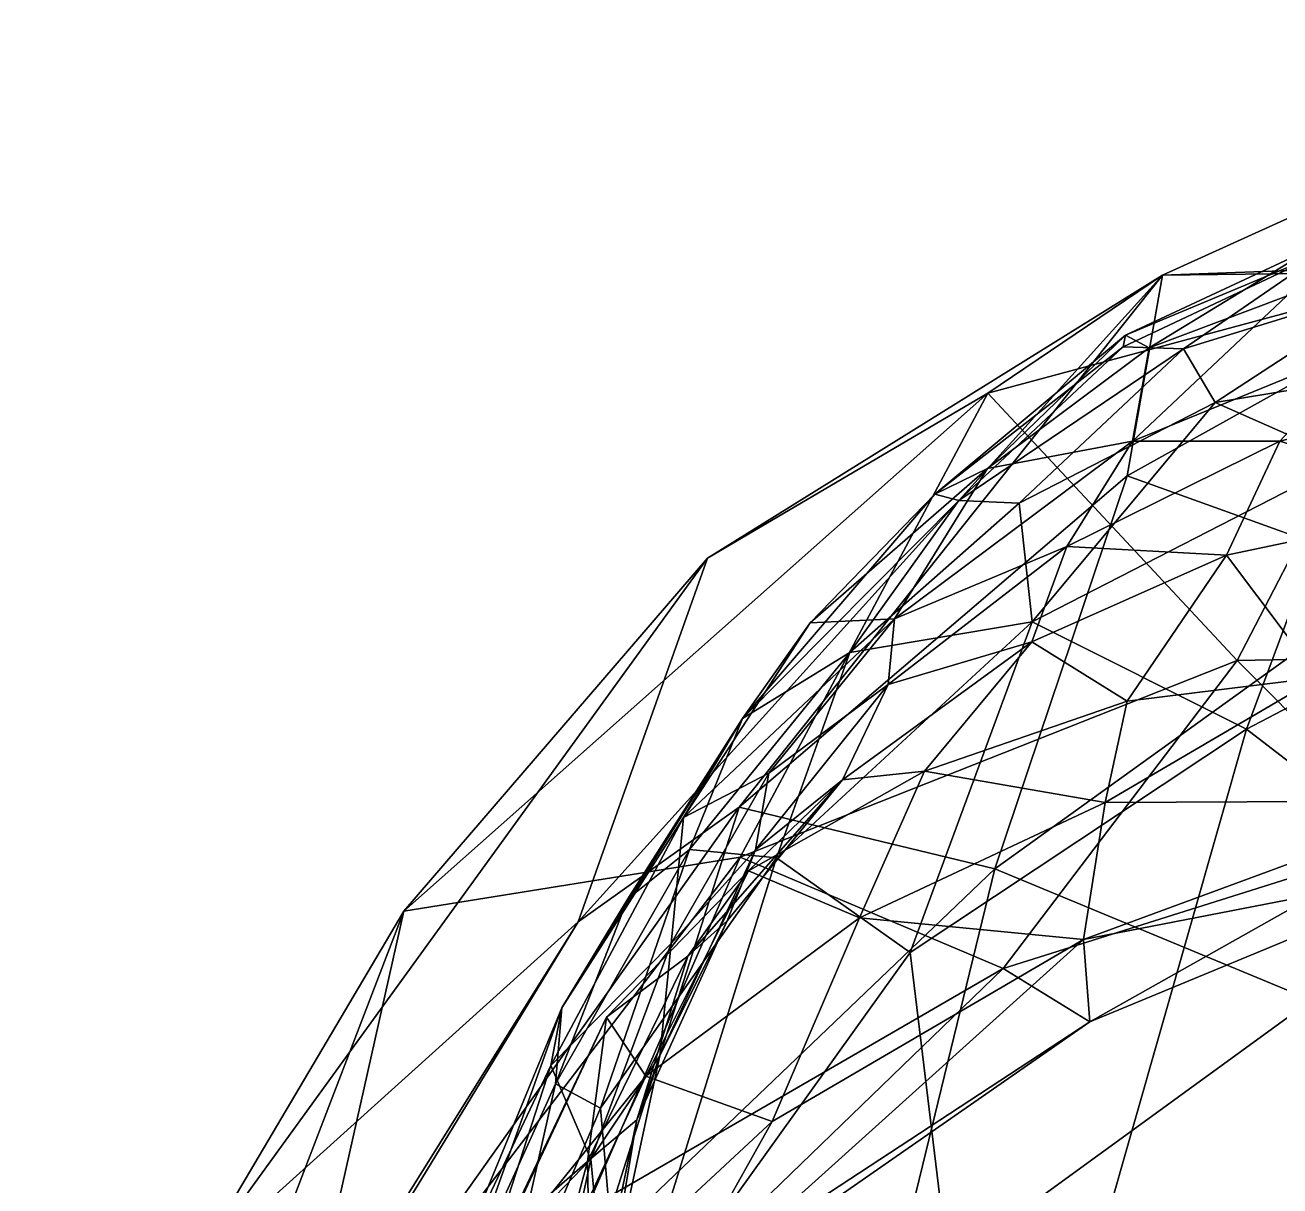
# Model space of a CAD drawing. Extents: x -1.56 to 1.56, y -5.64 to 3.99.
# Drawn here: x -1.2829 to -0.8908, y 2.8503 to 3.2131 of the extents above; entities that cross this region are included whole.
import ezdxf

# ---------------------------------------------------------------- set-up
doc = ezdxf.new("R2010")
doc.units = 0
doc.layers.add('MAMMOTH$LWO', color=1, linetype='CONTINUOUS')

msp = doc.modelspace()

# ---------------------------------------------------------------- linework, layer by layer
at = {"layer": 'MAMMOTH$LWO'}
for points in [[(-0.9275, 3.13487, 3.71249), (-0.75506, 3.21307, 3.55454), (-0.84104, 3.136, 3.24747)], [(-0.75506, 3.21307, 3.55454), (-0.9275, 3.13487, 3.71249), (-0.81886, 3.13887, 4.01638)], [(-0.92093, 3.11191, 0.08622), (-0.93977, 3.11252, 0.1138), (-0.87694, 3.14211, 0.12081)], [(-0.93898, 3.11613, 0.15898), (-0.87694, 3.14211, 0.12081), (-0.93977, 3.11252, 0.1138)], [(-0.87982, 3.1438, 0.18789), (-0.87694, 3.14211, 0.12081), (-0.93898, 3.11613, 0.15898)], [(-0.93166, 3.1122, 0.25289), (-0.87982, 3.1438, 0.18789), (-0.93898, 3.11613, 0.15898)], [(-0.88865, 3.12833, 0.28364), (-0.87982, 3.1438, 0.18789), (-0.93166, 3.1122, 0.25289)], [(-0.92093, 3.11191, 0.08622), (-0.87694, 3.14211, 0.12081), (-0.85369, 3.13254, 0.07868)], [(-0.93849, 3.0722, 4.04775), (-0.81886, 3.13887, 4.01638), (-0.9275, 3.13487, 3.71249)], [(-0.8522, 3.04119, 4.17789), (-0.81886, 3.13887, 4.01638), (-0.93849, 3.0722, 4.04775)], [(-1.06962, 3.0465, 3.56354), (-1.11006, 2.93283, 3.82009), (-0.9275, 3.13487, 3.71249)], [(-1.05978, 2.9686, 4.04676), (-0.9275, 3.13487, 3.71249), (-1.11006, 2.93283, 3.82009)], [(-0.9275, 3.13487, 3.71249), (-0.98206, 3.09806, 3.30668), (-1.06962, 3.0465, 3.56354)], [(-1.05978, 2.9686, 4.04676), (-0.93849, 3.0722, 4.04775), (-0.9275, 3.13487, 3.71249)], [(-0.98206, 3.09806, 3.30668), (-0.84104, 3.136, 3.24747), (-0.90412, 3.01449, 2.82611)], [(-0.84104, 3.136, 3.24747), (-0.98206, 3.09806, 3.30668), (-0.9275, 3.13487, 3.71249)], [(-0.75221, 3.01727, 2.77108), (-0.90412, 3.01449, 2.82611), (-0.84104, 3.136, 3.24747)], [(-0.91102, 3.0951, 0.05952), (-0.92093, 3.11191, 0.08622), (-0.85369, 3.13254, 0.07868)], [(-0.91102, 3.0951, 0.05952), (-0.85369, 3.13254, 0.07868), (-0.82373, 3.10946, 0.04764)], [(-0.93683, 3.08306, 0.38948), (-0.88865, 3.12833, 0.28364), (-0.93166, 3.1122, 0.25289)], [(-0.86277, 3.11331, 0.38704), (-0.88865, 3.12833, 0.28364), (-0.93683, 3.08306, 0.38948)], [(-0.99858, 3.06646, 0.14422), (-0.93898, 3.11613, 0.15898), (-0.93977, 3.11252, 0.1138)], [(-0.93898, 3.11613, 0.15898), (-0.99858, 3.06646, 0.14422), (-0.98216, 3.07449, 0.23632)], [(-0.98216, 3.07449, 0.23632), (-0.93166, 3.1122, 0.25289), (-0.93898, 3.11613, 0.15898)], [(-0.99109, 3.06454, 0.10105), (-0.99858, 3.06646, 0.14422), (-0.93977, 3.11252, 0.1138)], [(-0.99109, 3.06454, 0.10105), (-0.93977, 3.11252, 0.1138), (-0.92093, 3.11191, 0.08622)], [(-0.99109, 3.06454, 0.10105), (-0.92093, 3.11191, 0.08622), (-0.97227, 3.06367, 0.07442)], [(-0.98216, 3.07449, 0.23632), (-0.93683, 3.08306, 0.38948), (-0.93166, 3.1122, 0.25289)], [(-0.97227, 3.06367, 0.07442), (-0.92093, 3.11191, 0.08622), (-0.91102, 3.0951, 0.05952)], [(-0.93683, 3.08306, 0.38948), (-0.89079, 3.08305, 0.51702), (-0.86277, 3.11331, 0.38704)], [(-0.89079, 3.08305, 0.51702), (-0.81258, 3.10236, 0.50406), (-0.86277, 3.11331, 0.38704)], [(-0.86999, 3.07704, 0.03697), (-0.91102, 3.0951, 0.05952), (-0.82373, 3.10946, 0.04764)], [(-0.81258, 3.10236, 0.50406), (-0.89079, 3.08305, 0.51702), (-0.82937, 3.06382, 0.81193)], [(-1.05949, 2.95306, 2.91411), (-1.16457, 2.93617, 3.19083), (-0.98206, 3.09806, 3.30668)], [(-1.06962, 3.0465, 3.56354), (-0.98206, 3.09806, 3.30668), (-1.16457, 2.93617, 3.19083)], [(-0.98206, 3.09806, 3.30668), (-0.90412, 3.01449, 2.82611), (-1.05949, 2.95306, 2.91411)], [(-0.96821, 3.0266, 0.05179), (-0.97227, 3.06367, 0.07442), (-0.91102, 3.0951, 0.05952)], [(-0.96821, 3.0266, 0.05179), (-0.91102, 3.0951, 0.05952), (-0.86999, 3.07704, 0.03697)], [(-1.01121, 3.0275, 0.38705), (-0.95736, 3.05007, 0.52956), (-0.93683, 3.08306, 0.38948)], [(-0.93683, 3.08306, 0.38948), (-0.98216, 3.07449, 0.23632), (-1.01121, 3.0275, 0.38705)], [(-0.95736, 3.05007, 0.52956), (-0.89079, 3.08305, 0.51702), (-0.93683, 3.08306, 0.38948)], [(-0.89079, 3.08305, 0.51702), (-0.95736, 3.05007, 0.52956), (-0.9075, 3.04741, 0.75301)], [(-0.89079, 3.08305, 0.51702), (-0.9075, 3.04741, 0.75301), (-0.82937, 3.06382, 0.81193)], [(-0.90124, 2.99305, 0.02447), (-0.96821, 3.0266, 0.05179), (-0.86999, 3.07704, 0.03697)], [(-0.90124, 2.99305, 0.02447), (-0.86999, 3.07704, 0.03697), (-0.7749, 3.05906, 0.01926)], [(-0.97985, 2.94936, 4.21851), (-0.93849, 3.0722, 4.04775), (-1.05978, 2.9686, 4.04676)], [(-1.03753, 3.02624, 0.20036), (-0.98216, 3.07449, 0.23632), (-0.99858, 3.06646, 0.14422)], [(-0.98216, 3.07449, 0.23632), (-1.03753, 3.02624, 0.20036), (-1.01121, 3.0275, 0.38705)], [(-0.97985, 2.94936, 4.21851), (-0.8522, 3.04119, 4.17789), (-0.93849, 3.0722, 4.04775)], [(-1.05869, 2.99636, 0.13174), (-1.03753, 3.02624, 0.20036), (-0.99858, 3.06646, 0.14422)], [(-1.05869, 2.99636, 0.13174), (-0.99858, 3.06646, 0.14422), (-0.99109, 3.06454, 0.10105)], [(-0.99109, 3.06454, 0.10105), (-1.0252, 3.01704, 0.08149), (-1.05869, 2.99636, 0.13174)], [(-0.97227, 3.06367, 0.07442), (-1.0252, 3.01704, 0.08149), (-0.99109, 3.06454, 0.10105)], [(-0.96821, 3.0266, 0.05179), (-1.0252, 3.01704, 0.08149), (-0.97227, 3.06367, 0.07442)], [(-0.82937, 3.06382, 0.81193), (-0.9075, 3.04741, 0.75301), (-0.87868, 3.00916, 1.28359)], [(-0.7749, 3.05906, 0.01926), (-0.7749, 2.89579, 0.01926), (-0.90124, 2.99305, 0.02447)], [(-0.95736, 3.05007, 0.52956), (-1.01317, 3.00697, 0.54699), (-0.96832, 3.0203, 0.75645)], [(-1.01317, 3.00697, 0.54699), (-0.95736, 3.05007, 0.52956), (-1.01121, 3.0275, 0.38705)], [(-0.95736, 3.05007, 0.52956), (-0.96832, 3.0203, 0.75645), (-0.9075, 3.04741, 0.75301)], [(-0.9075, 3.04741, 0.75301), (-0.96832, 3.0203, 0.75645), (-0.93852, 3.00175, 1.20387)], [(-0.9075, 3.04741, 0.75301), (-0.93852, 3.00175, 1.20387), (-0.87868, 3.00916, 1.28359)], [(-1.16457, 2.93617, 3.19083), (-1.23108, 2.82379, 3.36276), (-1.06962, 3.0465, 3.56354)], [(-1.11006, 2.93283, 3.82009), (-1.06962, 3.0465, 3.56354), (-1.23108, 2.82379, 3.36276)], [(-0.8809, 2.90832, 4.3327), (-0.8522, 3.04119, 4.17789), (-0.97985, 2.94936, 4.21851)], [(-1.01121, 3.0275, 0.38705), (-1.03753, 3.02624, 0.20036), (-1.07714, 2.96539, 0.25227)], [(-1.01121, 3.0275, 0.38705), (-1.07714, 2.96539, 0.25227), (-1.05049, 2.97924, 0.43487)], [(-1.03753, 3.02624, 0.20036), (-1.05869, 2.99636, 0.13174), (-1.07714, 2.96539, 0.25227)], [(-1.05049, 2.97924, 0.43487), (-1.01317, 3.00697, 0.54699), (-1.01121, 3.0275, 0.38705)], [(-0.96821, 3.0266, 0.05179), (-1.00627, 2.92323, 0.03635), (-1.04812, 2.95277, 0.05851)], [(-0.96821, 3.0266, 0.05179), (-1.04812, 2.95277, 0.05851), (-1.0252, 3.01704, 0.08149)], [(-0.96821, 3.0266, 0.05179), (-0.90124, 2.99305, 0.02447), (-1.00627, 2.92323, 0.03635)], [(-0.96832, 3.0203, 0.75645), (-1.02748, 2.9772, 0.80014), (-1.00188, 2.97995, 1.21189)], [(-1.01317, 3.00697, 0.54699), (-1.02748, 2.9772, 0.80014), (-0.96832, 3.0203, 0.75645)], [(-0.96832, 3.0203, 0.75645), (-1.00188, 2.97995, 1.21189), (-0.93852, 3.00175, 1.20387)], [(-1.0252, 3.01704, 0.08149), (-1.04812, 2.95277, 0.05851), (-1.07524, 2.9554, 0.09002)], [(-1.0252, 3.01704, 0.08149), (-1.07524, 2.9554, 0.09002), (-1.05869, 2.99636, 0.13174)], [(-0.90412, 3.01449, 2.82611), (-0.75221, 3.01727, 2.77108), (-0.84864, 2.95875, 2.35756)], [(-0.97721, 2.91822, 2.47423), (-1.05949, 2.95306, 2.91411), (-0.90412, 3.01449, 2.82611)], [(-0.90412, 3.01449, 2.82611), (-0.84864, 2.95875, 2.35756), (-0.97721, 2.91822, 2.47423)], [(-0.94535, 2.97006, 1.45146), (-0.87868, 3.00916, 1.28359), (-0.93852, 3.00175, 1.20387)], [(-0.87868, 3.00916, 1.28359), (-0.94535, 2.97006, 1.45146), (-0.83457, 2.97059, 1.7183)], [(-1.01317, 3.00697, 0.54699), (-1.05468, 2.95532, 0.56503), (-1.02748, 2.9772, 0.80014)], [(-1.01317, 3.00697, 0.54699), (-1.05049, 2.97924, 0.43487), (-1.05468, 2.95532, 0.56503)], [(-0.93852, 3.00175, 1.20387), (-1.00188, 2.97995, 1.21189), (-0.94535, 2.97006, 1.45146)], [(-1.07714, 2.96539, 0.25227), (-1.05869, 2.99636, 0.13174), (-1.1152, 2.90597, 0.14922)], [(-1.09458, 2.94, 0.11541), (-1.1152, 2.90597, 0.14922), (-1.05869, 2.99636, 0.13174)], [(-1.07524, 2.9554, 0.09002), (-1.09458, 2.94, 0.11541), (-1.05869, 2.99636, 0.13174)], [(-0.90124, 2.99305, 0.02447), (-0.98094, 2.71366, 0.0218), (-1.00627, 2.92323, 0.03635)], [(-0.7749, 2.89579, 0.01926), (-0.98094, 2.71366, 0.0218), (-0.90124, 2.99305, 0.02447)], [(-1.08105, 2.92608, 0.44267), (-1.05468, 2.95532, 0.56503), (-1.05049, 2.97924, 0.43487)], [(-1.05049, 2.97924, 0.43487), (-1.07714, 2.96539, 0.25227), (-1.08105, 2.92608, 0.44267)], [(-1.02748, 2.9772, 0.80014), (-1.07585, 2.92206, 0.98334), (-1.05684, 2.94872, 1.22171)], [(-1.06356, 2.93312, 0.75037), (-1.07585, 2.92206, 0.98334), (-1.02748, 2.9772, 0.80014)], [(-1.05468, 2.95532, 0.56503), (-1.06356, 2.93312, 0.75037), (-1.02748, 2.9772, 0.80014)], [(-1.00188, 2.97995, 1.21189), (-1.05684, 2.94872, 1.22171), (-1.02211, 2.93406, 1.45467)], [(-1.02748, 2.9772, 0.80014), (-1.05684, 2.94872, 1.22171), (-1.00188, 2.97995, 1.21189)], [(-1.02211, 2.93406, 1.45467), (-0.94535, 2.97006, 1.45146), (-1.00188, 2.97995, 1.21189)], [(-0.94535, 2.97006, 1.45146), (-1.02211, 2.93406, 1.45467), (-0.95212, 2.9273, 1.74124)], [(-0.95212, 2.9273, 1.74124), (-0.83457, 2.97059, 1.7183), (-0.94535, 2.97006, 1.45146)], [(-0.83457, 2.97059, 1.7183), (-0.95212, 2.9273, 1.74124), (-0.83137, 2.95077, 2.02503)], [(-1.05978, 2.9686, 4.04676), (-1.26043, 2.68601, 3.95287), (-1.1037, 2.83098, 4.22148)], [(-1.05978, 2.9686, 4.04676), (-1.11006, 2.93283, 3.82009), (-1.26043, 2.68601, 3.95287)], [(-1.11862, 2.88789, 0.25513), (-1.07714, 2.96539, 0.25227), (-1.1152, 2.90597, 0.14922)], [(-1.08105, 2.92608, 0.44267), (-1.07714, 2.96539, 0.25227), (-1.11862, 2.88789, 0.25513)], [(-1.1037, 2.83098, 4.22148), (-0.97985, 2.94936, 4.21851), (-1.05978, 2.9686, 4.04676)], [(-0.97721, 2.91822, 2.47423), (-0.84864, 2.95875, 2.35756), (-0.9502, 2.90153, 2.04943)], [(-0.83137, 2.95077, 2.02503), (-0.9502, 2.90153, 2.04943), (-0.84864, 2.95875, 2.35756)], [(-1.1031, 2.87462, 0.06588), (-1.11719, 2.88223, 0.095), (-1.07524, 2.9554, 0.09002)], [(-1.09458, 2.94, 0.11541), (-1.07524, 2.9554, 0.09002), (-1.11719, 2.88223, 0.095)], [(-1.04812, 2.95277, 0.05851), (-1.1031, 2.87462, 0.06588), (-1.07524, 2.9554, 0.09002)], [(-1.05468, 2.95532, 0.56503), (-1.08451, 2.89094, 0.58393), (-1.06356, 2.93312, 0.75037)], [(-1.05468, 2.95532, 0.56503), (-1.08105, 2.92608, 0.44267), (-1.08451, 2.89094, 0.58393)], [(-1.10771, 2.84266, 2.60438), (-1.20288, 2.76545, 2.72641), (-1.05949, 2.95306, 2.91411)], [(-1.16457, 2.93617, 3.19083), (-1.05949, 2.95306, 2.91411), (-1.20288, 2.76545, 2.72641)], [(-1.05949, 2.95306, 2.91411), (-0.97721, 2.91822, 2.47423), (-1.10771, 2.84266, 2.60438)], [(-1.01325, 2.81205, 4.37252), (-0.97985, 2.94936, 4.21851), (-1.1037, 2.83098, 4.22148)], [(-1.04812, 2.95277, 0.05851), (-1.09647, 2.79752, 0.04206), (-1.1031, 2.87462, 0.06588)], [(-1.00627, 2.92323, 0.03635), (-1.09647, 2.79752, 0.04206), (-1.04812, 2.95277, 0.05851)], [(-1.01325, 2.81205, 4.37252), (-0.8809, 2.90832, 4.3327), (-0.97985, 2.94936, 4.21851)], [(-0.9502, 2.90153, 2.04943), (-0.83137, 2.95077, 2.02503), (-0.95212, 2.9273, 1.74124)], [(-1.05684, 2.94872, 1.22171), (-1.1012, 2.90303, 1.23198), (-1.08895, 2.88455, 1.45888)], [(-1.07585, 2.92206, 0.98334), (-1.1012, 2.90303, 1.23198), (-1.05684, 2.94872, 1.22171)], [(-1.08895, 2.88455, 1.45888), (-1.02211, 2.93406, 1.45467), (-1.05684, 2.94872, 1.22171)], [(-1.11719, 2.88223, 0.095), (-1.1152, 2.90597, 0.14922), (-1.09458, 2.94, 0.11541)], [(-1.20288, 2.76545, 2.72641), (-1.27634, 2.64499, 2.83394), (-1.16457, 2.93617, 3.19083)], [(-1.23108, 2.82379, 3.36276), (-1.16457, 2.93617, 3.19083), (-1.27634, 2.64499, 2.83394)], [(-1.02211, 2.93406, 1.45467), (-1.08895, 2.88455, 1.45888), (-1.04946, 2.87043, 1.7169)], [(-1.04946, 2.87043, 1.7169), (-0.95212, 2.9273, 1.74124), (-1.02211, 2.93406, 1.45467)], [(-1.28294, 2.65612, 3.7393), (-1.26043, 2.68601, 3.95287), (-1.11006, 2.93283, 3.82009)], [(-1.11006, 2.93283, 3.82009), (-1.23108, 2.82379, 3.36276), (-1.28294, 2.65612, 3.7393)], [(-1.06356, 2.93312, 0.75037), (-1.09177, 2.87096, 0.77402), (-1.07585, 2.92206, 0.98334)], [(-1.09177, 2.87096, 0.77402), (-1.06356, 2.93312, 0.75037), (-1.08451, 2.89094, 0.58393)], [(-1.08105, 2.92608, 0.44267), (-1.11862, 2.88789, 0.25513), (-1.10609, 2.85865, 0.44847)], [(-1.10609, 2.85865, 0.44847), (-1.08451, 2.89094, 0.58393), (-1.08105, 2.92608, 0.44267)], [(-1.04946, 2.87043, 1.7169), (-1.08425, 2.80833, 2.00936), (-0.95212, 2.9273, 1.74124)], [(-1.08425, 2.80833, 2.00936), (-0.9502, 2.90153, 2.04943), (-0.95212, 2.9273, 1.74124)], [(-1.10712, 2.85791, 1.00089), (-1.07585, 2.92206, 0.98334), (-1.09177, 2.87096, 0.77402)], [(-1.07585, 2.92206, 0.98334), (-1.10712, 2.85791, 1.00089), (-1.1012, 2.90303, 1.23198)], [(-1.00627, 2.92323, 0.03635), (-0.98094, 2.71366, 0.0218), (-1.09647, 2.79752, 0.04206)], [(-1.10771, 2.84266, 2.60438), (-0.97721, 2.91822, 2.47423), (-1.08777, 2.81134, 2.33176)], [(-1.08777, 2.81134, 2.33176), (-0.97721, 2.91822, 2.47423), (-0.9502, 2.90153, 2.04943)], [(-0.87375, 2.79387, 4.47114), (-0.8809, 2.90832, 4.3327), (-1.01325, 2.81205, 4.37252)], [(-1.1152, 2.90597, 0.14922), (-1.14819, 2.81378, 0.1062), (-1.1492, 2.82347, 0.17547)], [(-1.11862, 2.88789, 0.25513), (-1.1152, 2.90597, 0.14922), (-1.1492, 2.82347, 0.17547)], [(-1.11719, 2.88223, 0.095), (-1.14819, 2.81378, 0.1062), (-1.1152, 2.90597, 0.14922)], [(-1.1012, 2.90303, 1.23198), (-1.13291, 2.83556, 1.24055), (-1.14035, 2.82067, 1.46629)], [(-1.14035, 2.82067, 1.46629), (-1.08895, 2.88455, 1.45888), (-1.1012, 2.90303, 1.23198)], [(-1.13291, 2.83556, 1.24055), (-1.1012, 2.90303, 1.23198), (-1.10712, 2.85791, 1.00089)], [(-1.08425, 2.80833, 2.00936), (-1.08777, 2.81134, 2.33176), (-0.9502, 2.90153, 2.04943)], [(-0.7749, 2.65001, 0.01926), (-0.98094, 2.71366, 0.0218), (-0.7749, 2.89579, 0.01926)], [(-1.08451, 2.89094, 0.58393), (-1.10609, 2.85865, 0.44847), (-1.10167, 2.81153, 0.60052)], [(-1.08451, 2.89094, 0.58393), (-1.10167, 2.81153, 0.60052), (-1.09177, 2.87096, 0.77402)], [(-1.13926, 2.82427, 0.28027), (-1.11862, 2.88789, 0.25513), (-1.1492, 2.82347, 0.17547)], [(-1.10609, 2.85865, 0.44847), (-1.11862, 2.88789, 0.25513), (-1.13926, 2.82427, 0.28027)], [(-1.08895, 2.88455, 1.45888), (-1.14035, 2.82067, 1.46629), (-1.13051, 2.79512, 1.72446)], [(-1.13051, 2.79512, 1.72446), (-1.04946, 2.87043, 1.7169), (-1.08895, 2.88455, 1.45888)], [(-1.13664, 2.79574, 0.066), (-1.14819, 2.81378, 0.1062), (-1.11719, 2.88223, 0.095)], [(-1.11719, 2.88223, 0.095), (-1.1031, 2.87462, 0.06588), (-1.13664, 2.79574, 0.066)], [(-1.13664, 2.79574, 0.066), (-1.1031, 2.87462, 0.06588), (-1.09647, 2.79752, 0.04206)], [(-1.09177, 2.87096, 0.77402), (-1.10616, 2.8026, 0.79455), (-1.10712, 2.85791, 1.00089)], [(-1.10616, 2.8026, 0.79455), (-1.09177, 2.87096, 0.77402), (-1.10167, 2.81153, 0.60052)], [(-1.04946, 2.87043, 1.7169), (-1.13051, 2.79512, 1.72446), (-1.08425, 2.80833, 2.00936)], [(-1.12149, 2.78705, 0.43614), (-1.10609, 2.85865, 0.44847), (-1.13926, 2.82427, 0.28027)], [(-1.10712, 2.85791, 1.00089), (-1.12966, 2.77416, 1.08135), (-1.13291, 2.83556, 1.24055)], [(-1.12966, 2.77416, 1.08135), (-1.10712, 2.85791, 1.00089), (-1.10616, 2.8026, 0.79455)], [(-1.12149, 2.78705, 0.43614), (-1.10167, 2.81153, 0.60052), (-1.10609, 2.85865, 0.44847)]]:
    msp.add_3dface(points, dxfattribs=at)

doc.saveas('drawing.dxf')
